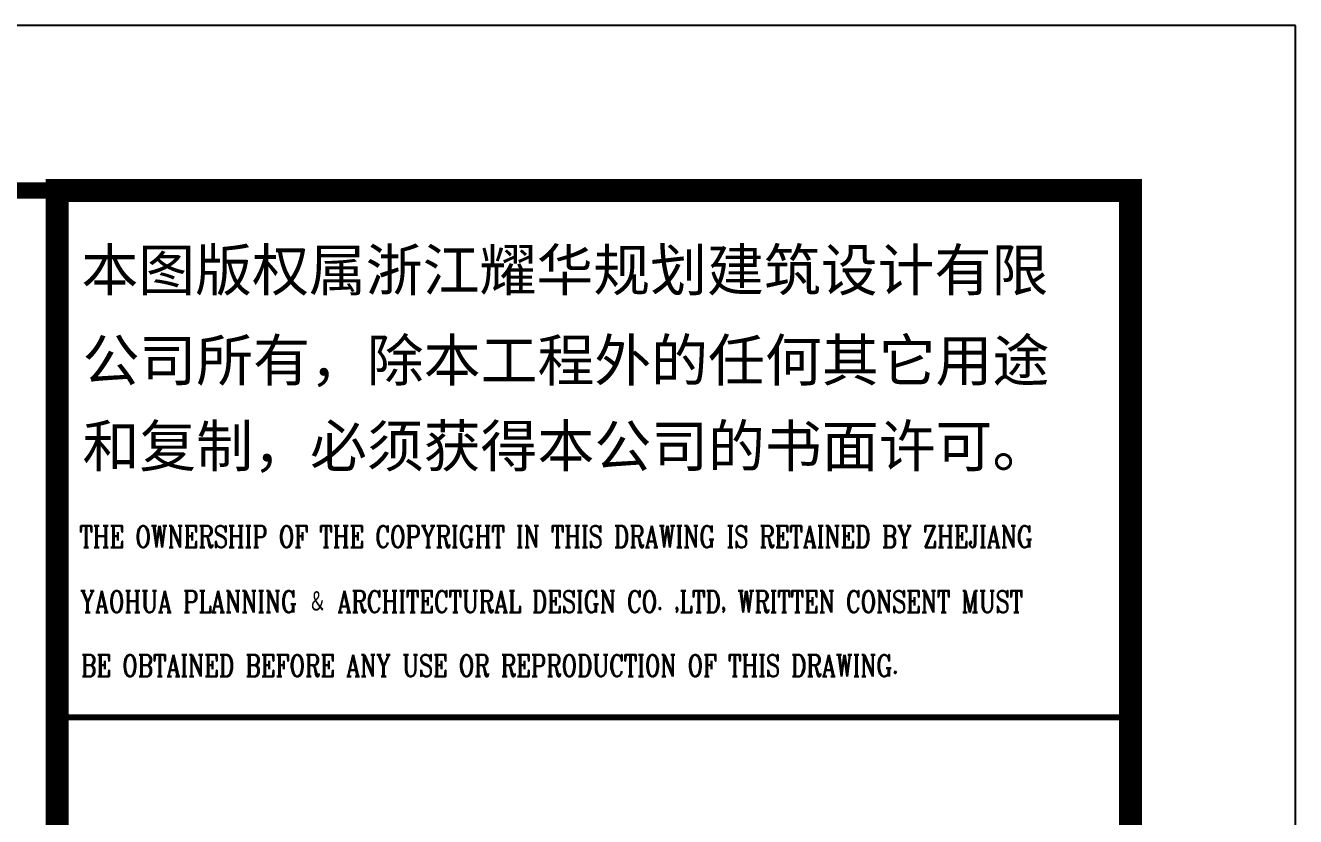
# Model space of a CAD drawing. Extents: x -138012 to 2129925, y -311560 to 0.
# Drawn here: x 1070490 to 1078182, y -139556 to -134764 of the extents above; entities that cross this region are included whole.
import ezdxf

# ---------------------------------------------------------------- set-up
doc = ezdxf.new("R2010")
doc.units = 0
doc.header["$LTSCALE"] = 1000
doc.header["$MEASUREMENT"] = 0
for name, color, linetype in [('PUB_TITLE', 4, 'CONTINUOUS'), ('TEXT', 7, 'CONTINUOUS'), ('图框', 4, 'CONTINUOUS')]:
    doc.layers.add(name, color=color, linetype=linetype)
doc.styles.add('iIcon2', font='')
doc.styles.add('MIMI-TKWZ', font='romanc.shx', dxfattribs={"width": 0.75, "oblique": 15, "bigfont": 'bigfont.shx'})
doc.styles.get('iIcon2').set_extended_font_data('SimSun')

# ---------------------------------------------------------------- blocks, each defined once
blk = doc.blocks.new('65464563')
at = {"layer": '图框', "const_width": 140}
blk.add_lwpolyline([(1026037.3, 37637.7), (1019537.3, 37637.7), (1019537.3, -44462.3), (1026037.3, -44462.3)], close=True, dxfattribs=at)
at = {"layer": '图框', "const_width": 35}
blk.add_lwpolyline([(1019537.3, 34446.9), (1026038.1, 34446.9)], dxfattribs=at)
at = {"layer": '图框', "style": 'iIcon2'}
for s, p in [('本图版权属浙江耀华规划建筑设计有限', (1019684.3, 37030.1)), ('公司所有，除本工程外的任何其它用途', (1019690.9, 36483.5)), ('和复制，必须获得本公司的书面许可。', (1019690.9, 35964))]:
    blk.add_text(s, height=252.5, dxfattribs=at).set_placement(p)
at = {"layer": '图框', "style": 'MIMI-TKWZ', "width": 0.75}
for s, p in [('THE OWNERSHIP OF THE COPYRIGHT IN THIS DRAWING IS RETAINED BY ZHEJIANG ', (1019672.8, 35474.9)), ('YAOHUA PLANNING \\M+18195 ARCHITECTURAL DESIGN CO. ,LTD, WRITTEN CONSENT MUST', (1019677.6, 35081.5)), (' BE OBTAINED BEFORE ANY USE OR REPRODUCTION OF THIS DRAWING.', (1019614.7, 34694.6))]:
    blk.add_text(s, height=131.792, dxfattribs=at).set_placement(p)

msp = doc.modelspace()

# ---------------------------------------------------------------- linework, layer by layer
at = {"layer": 'PUB_TITLE'}
msp.add_lwpolyline([(929482.178, -218864.466), (1078182.178, -218864.466), (1078182.178, -134764.466), (929482.178, -134764.466)], close=True, dxfattribs=at)
at = {"layer": 'PUB_TITLE', "const_width": 100}
msp.add_lwpolyline([(931982.178, -217864.466), (1077182.178, -217864.466), (1077182.178, -135764.466), (931982.178, -135764.466)], close=True, dxfattribs=at)

# ---------------------------------------------------------------- block references
at = {"layer": 'TEXT'}
msp.add_blockref('65464563', (51144.835, -173402.167), dxfattribs=at)

doc.saveas('drawing.dxf')
